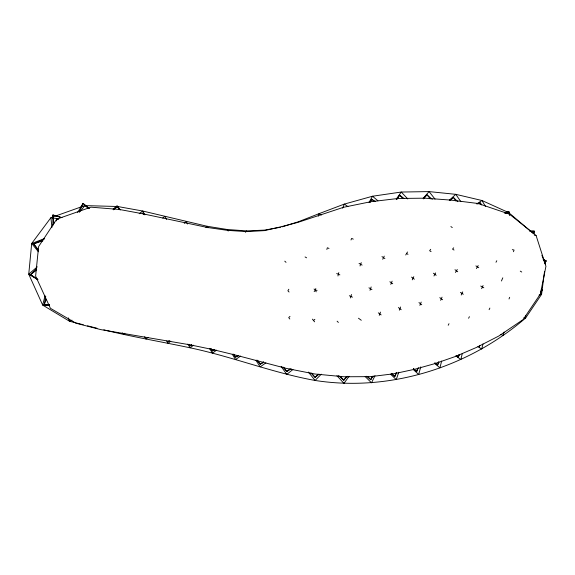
<?xml version="1.0" encoding="UTF-8"?>
<svg xmlns="http://www.w3.org/2000/svg" width="575" height="575" viewBox="0 0 575 575"><rect width="100%" height="100%" fill="white"/><g stroke="black" fill="none" stroke-linecap="round" stroke-linejoin="round"><path stroke-width="0.86" d="M52.835 225.63L52.893 214.964L62.014 217.652M525.723 315.416L525.607 318.018C468.532 367.26 389.979 392.172 315.093 380.456C272.615 372.801 232.3 356.687 190.109 347.81C161.367 341.737 132.372 336.842 103.823 329.856M56.58 220.922L56.709 219.168L90.907 207.173L119.435 209.472L142.967 213.821L207.266 227.448L227.47 230.359L246.668 231.624L264.615 230.604L281.376 226.687L297.836 222.41L343.613 207.273L370.911 201.703L398.267 198.461L424.968 198.181L451.023 200.114L478.105 203.5L509.414 214.101L536.08 235.484L545.934 266.29L540.392 293.976L523.113 319.592L498.698 336.08L476.524 347.408L455.752 356.363L435.232 363.515L414.776 369.258L393.688 373.8L370.588 376.639L343.994 376.769L314.978 374.016L286.443 368.424L235.297 355.019L212.326 349.456L190.059 344.827L100.697 329.597L75.972 323.207L50.413 308.301L35.621 276.115L38.604 246.603L56.709 219.168L58.413 219.42M544.532 271.486L541.571 294.357L525.607 318.018L523.861 317.745M45.734 296.269L44.167 305.088L49.5 305.102M337.942 275.971L338.812 272.6M533.78 233.745L534.304 231.143L529.985 230.992M533.758 233.687L534.304 231.143L529.898 231.322M462.286 353.603L460.819 359.605L456.033 355.882M504.045 332.077L503.226 335.433L500.76 334.406M482.986 343.929L481.713 349.054L477.933 346.668M441.643 361.05L439.918 367.878L434.693 363.335M45.037 295.809L42.679 305.095L69.553 321.267L83.267 324.753M458.979 354.653L458.311 357.233L456.219 355.673M438.466 361.898L437.582 365.233L434.916 363.033M314.151 291.561L315.359 290.238L315.819 288.549M351.49 294.515L350.477 297.943M420.749 366.893L418.658 374.483L413.418 369.646M479.607 345.359L479.14 347.027L479.809 345.417M417.608 368.287L416.659 371.622L413.396 368.848M326.844 249.471L327.348 247.768L329.008 248.45M369.977 290.296L371.155 286.947M318.298 216.2L319.075 213.648L344.31 204.096L372.507 196.233L401.257 192.043L429.065 191.597L455.767 194.328L481.951 200.51L508.731 212.628L533.55 233.687M399.338 310.198L400.581 306.971M419.851 305.332L421.202 302.083M360.015 265.93L361.265 262.674M390.77 284.381L392.107 281.182M440.615 300.33L442.038 297.167M398.755 372.241L396.254 379.601L390.54 374.152M513.475 251.728L514.05 250.032L512.303 249.643M396.211 372.485L394.802 376.567L391.367 373.685M46.144 299.41L44.167 305.088L49.45 304.685M379.248 315.366L380.485 312.096M461.229 295.011L462.717 291.877M481.613 288.657L483.072 285.538M501.45 280.988L502.794 277.826M412.261 279.838L413.792 276.69M509.019 298.978L509.666 297.325M79.372 212.261L82.987 203.406L89.204 208.452M342.635 208.2L344.31 204.096L347.933 206.547M459.339 354.746L458.311 357.233L456.205 355.594M351.002 239.969L351.663 238.388L353.266 239.157M438.948 361.984L437.582 365.233L434.93 362.868M382.706 259.275L384.244 256.141M418.384 367.669L416.659 371.622L413.518 368.568M433.967 275.957L435.649 272.902M489.117 309.673L489.871 308.078M374.993 375.655L371.522 382.849L365.161 376.532M372.32 376.496L370.767 379.708L366.634 376.258M396.736 372.614L394.802 376.567L391.654 373.369M448.213 325.256L448.989 323.703M468.603 318.255L469.401 316.681M455.443 272.449L457.276 269.467M495.995 262.25L496.786 260.741M405.727 254.977L407.488 251.994M369.049 202.515L372.507 196.233L377.897 200.776M370.012 202.307L371.716 199.237L375.403 201.545M476.373 268.539L478.192 265.564M77.668 212.498L82.987 203.406L89.125 208.445M369.89 202.263L371.716 199.237L374.347 201.537M373.053 376.079L370.767 379.708L367.713 376.503M288.844 289.254L287.881 290.756L289.067 292.028M396.779 199.467L399.704 195.184L404.002 198.44M544.784 263.041L546.25 260.892L543.145 259.368M396.218 199.166L401.257 192.043L407.768 198.95M346.33 376.639L343.778 380.24L338.538 375.525M349.032 376.294L343.965 383.403L336.928 375.683M544.719 263.027L546.25 260.892L543.842 259.922M396.549 199.374L399.704 195.184L402.629 198.389M430.704 249.306L429.633 250.714L431.092 251.642M80.442 211.14L84.82 205.598L117.652 206.511L142.693 211.018L207.144 226.277L227.305 229.511L246.459 230.898L264.414 230.122L280.485 227.24M245.353 232.293L246.459 230.898M423.509 198.878L426.959 194.752L432.263 199.324M423.157 198.346L429.065 191.597L435.031 199.123M453.689 247.818L452.525 249.119L454.034 250.046M347.329 376.287L343.778 380.24L340.314 376.338M423.329 198.655L426.959 194.752L430.208 198.921M113.354 209.825L117.07 205.936L119.622 209.415M318.183 374.196L315.071 377.394L310.845 373.017M321.281 374.196L315.093 380.456L308.408 372.082M36.577 268.604L30.439 274.713L37.907 279.479M289.994 316.387L288.715 317.608L289.807 318.996M450.189 200.423L453.366 197.397L457.872 201.688M449.298 200.237L455.767 194.328L460.827 201.581M205.857 227.412L207.144 226.277L208.006 227.772M37.289 266.836L28.75 274.182L42.679 305.095L48.767 304.664M314.626 321.82L313.504 320.505L314.87 319.348M450.074 200.15L453.366 197.397L455.961 200.97M184.259 223.359L186.25 221.698L187.551 224.006M148.062 337.374L146.028 339.056L144.648 336.777M162.782 218.04L164.831 216.358L166.506 219.377M113.045 209.228L117.07 205.936L119.507 209.544M290.181 368.747L286.76 371.529L282.864 366.915M170.775 341.112L168.072 343.289L166.7 341.054M124.89 333.277L123.488 334.391L122.576 332.896M139.215 213.749L142.693 211.018L144.878 214.834M292.934 369.517L286.76 374.39L281.146 366.433M319.168 374.181L315.071 377.394L311.729 373.182M193.516 345.201L190.109 347.81L187.802 344.087M36.714 269.948L30.439 274.713L37.087 278.889M191.468 344.792L190.109 345.819L189.082 344.389M113.476 209.652L117.652 206.511L120.189 210.019M214.533 349.463L212.448 350.973L210.881 348.795M216.638 350.139L212.448 353.136L209.631 348.565M263.717 361.718L260.144 364.241L256.917 360.029M237.719 355.623L235.549 357.125L233.486 354.293M478.515 203.658L479.96 202.666L481.642 204.7M265.894 362.926L260.144 366.857L255.94 360.338M240.652 356.076L235.549 359.497L232.278 354.222M168.072 341.457L169.496 340.508M476.682 203.931L481.951 200.51L485.508 206.468M191.633 344.892L190.109 345.819L189.182 344.375M291.309 368.841L286.76 371.529L284.187 367.899M477.652 204.01L479.96 202.666L481.39 204.887M214.791 349.679L212.448 350.973L211.032 348.73M540.816 291.288L542.333 290.483L541.413 289.024M263.343 362.645L260.144 364.241L257.787 360.626M540.759 291.273L542.333 290.483L541.291 289.088M238.625 355.587L235.549 357.125L233.666 354.135M71.968 320.174L69.553 321.267L68.411 317.903M44.023 239.301L33.659 243.886L38.166 250.218M504.85 213.145L508.846 211.542L509.86 214.978M44.67 238.517L31.69 243.491L28.75 274.182L37.806 279.702M42.852 240.853L33.659 243.886L38.575 249.974M282.145 226.838L298.482 221.727L319.075 213.648L321.274 215.079M504.562 212.879L508.846 211.542L509.716 214.949M539.048 295.119L541.571 294.357L540.514 291.913M505.332 213.476L508.731 212.628L509.543 215.172M314.058 289.009L315.359 290.238L317.084 290.325M58.787 218.816L50.909 217.681L31.69 243.491L38.432 251.771M534.319 235.204L536.08 235.484M87.551 325.838L96.981 328.239M61.245 217.544L52.893 214.964L53.892 223.661M349.348 295.723L352.453 297.167M339.868 274.886L336.684 273.542M478.781 267.706L475.913 265.894M483.812 287.773L480.729 286.048M362.099 265.104L359.037 263.408M368.963 287.816L371.946 289.62M358.469 318.219L361.287 320.282M305.073 256.946L306.597 257.816M378.307 312.843L381.132 314.906M457.736 271.752L454.983 269.732M384.898 258.585L381.973 256.608M520.26 271.127L521.741 272.018M463.285 294.285L460.438 292.352M406.539 253.453L407.991 254.373M398.367 307.546L401.199 309.709M436.166 275.324L433.406 273.211M389.872 281.743L392.725 283.734M414.352 279.22L411.535 277.1M450.886 226.564L452.281 227.571M418.959 302.587L421.748 304.75M442.585 299.748L439.796 297.656M88.32 208.294L84.82 205.598L50.909 217.681L51.944 227.434M284.776 261.158L286.019 262.344M337.115 321.188L338.373 322.424M312.412 319.132L313.504 320.505M143.664 214.41L142.693 212.93L143.577 214.446M227.305 229.511L228.21 231.049M315.359 290.238L316.192 291.827M541.902 255.307L545.438 264.45"/></g></svg>
